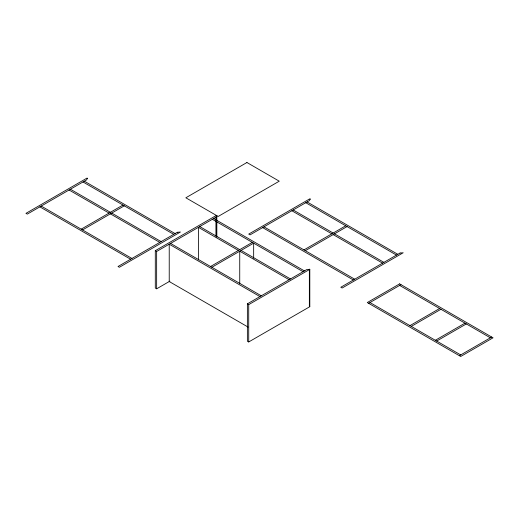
<?xml version="1.0" encoding="UTF-8"?>
<svg xmlns="http://www.w3.org/2000/svg" width="519" height="519" viewBox="0 0 519 519"><rect width="100%" height="100%" fill="white"/><g stroke="black" fill="none" stroke-linecap="round" stroke-linejoin="round"><path stroke-width="0.78" d="M169.901 281.149L156.647 288.804L155.298 288.026L155.298 250.683L156.647 251.462L215.936 217.234L216.832 215.677L216.832 237.125M81.191 229.164L122.964 205.044M82.54 229.936L124.313 205.822M155.298 250.683L216.384 215.417L216.384 236.074M210.545 266.5L252.312 242.386M211.895 267.279L253.661 243.164L253.661 258.261M303.965 249.905L345.732 225.791M305.315 250.683L347.081 226.569M247.375 303.842L306.658 269.614L309.804 269.355L309.804 306.697L248.718 341.956L247.375 341.184L247.375 303.842L248.718 304.621L309.804 269.355M368.639 303.323L400.979 284.652M409.958 325.621L439.606 308.507M411.308 326.399L440.949 309.285M435.337 340.276L464.979 323.162M436.687 341.054L466.328 323.94M459.367 355.703L491.701 337.032M307.105 201.936L397.833 254.316M305.762 202.715L396.484 255.095M293.183 209.974L333.159 233.05M334.508 233.829L383.911 262.355M291.84 210.753L331.81 233.829M333.159 234.607L382.561 263.133M399.63 285.431L490.358 337.811M263.989 226.829L354.717 279.209M262.646 227.607L353.368 279.988M369.989 302.545L460.71 354.925M213.685 218.531L304.413 270.912M212.342 219.31L303.064 271.69M199.763 226.569L239.739 249.645M241.088 250.424L290.491 278.95M238.39 250.424L198.42 227.348L198.42 259.922M289.141 279.728L239.739 251.202L239.739 283.776M309.804 306.697L309.356 306.437L309.356 269.095M84.338 181.189L175.065 233.569M82.988 181.968L173.716 234.348M170.569 243.424L261.297 295.804M259.948 296.583L169.226 244.202L169.226 281.538L248.082 327.074M70.415 189.227L110.385 212.303M111.734 213.082L161.137 241.607M69.066 190.006L109.042 213.082M110.385 213.86L159.794 242.386M41.222 206.082L131.943 258.462M39.872 206.86L130.6 259.241M248.718 304.621L248.718 341.956M215.936 217.234L215.936 236.301M156.647 251.462L156.647 288.804M87.484 178.335L86.582 179.892L27.299 214.12L25.95 213.341L87.03 178.075L87.484 178.335M310.252 199.082L309.356 200.639L250.067 234.867L248.718 234.088L309.804 198.822L310.252 199.082M246.927 162.518L185.841 197.784L218.181 216.455L279.261 181.189L246.927 162.518M177.31 232.272L118.021 266.5L119.37 267.279L180.45 232.012L177.31 232.272M400.078 253.019L340.795 287.247L342.138 288.026L403.224 252.759L400.078 253.019M399.63 283.874L367.29 302.545L460.71 356.482L493.05 337.811L399.63 283.874"/></g></svg>
